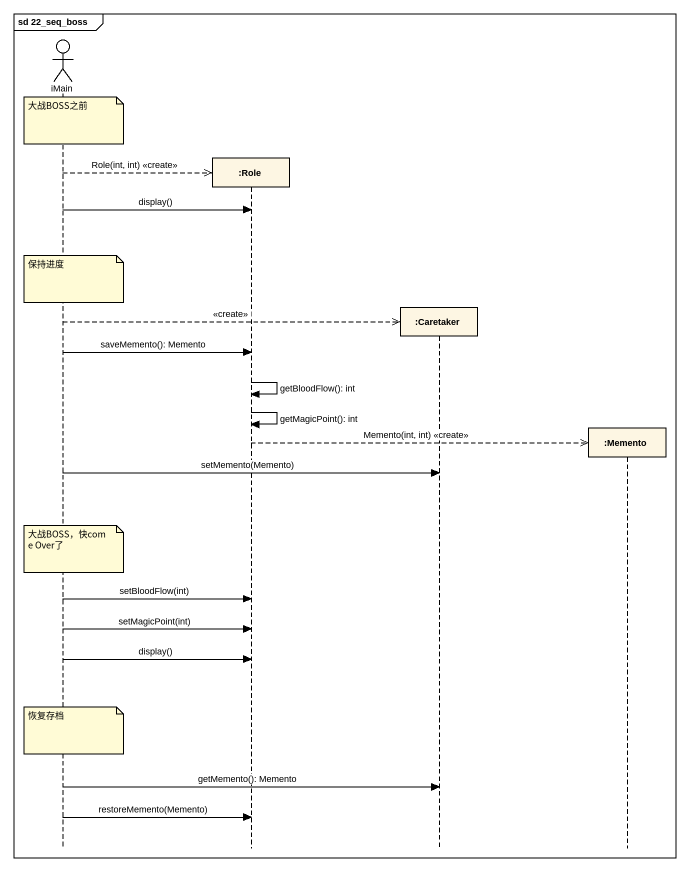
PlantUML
@startuml
mainframe sd 22_seq_boss
hide footbox
actor iMain
participant ":Role" as Role
participant ":Caretaker" as Caretaker
participant ":Memento" as Memento

note over iMain : 大战BOSS之前
iMain -->> Role ** : Role(int, int) <<create>>
iMain -> Role : display()
note over iMain : 保持进度
iMain -->> Caretaker ** : <<create>>
iMain -> Role : saveMemento(): Memento
Role -> Role : getBloodFlow(): int
Role -> Role : getMagicPoint(): int
Role -->> Memento ** : Memento(int, int) <<create>>
iMain -> Caretaker : setMemento(Memento)
note over iMain : 大战BOSS，快come Over了
iMain -> Role : setBloodFlow(int)
iMain -> Role : setMagicPoint(int)
iMain -> Role : display()
note over iMain : 恢复存档
iMain -> Caretaker : getMemento(): Memento
iMain -> Role : restoreMemento(Memento)
@enduml
